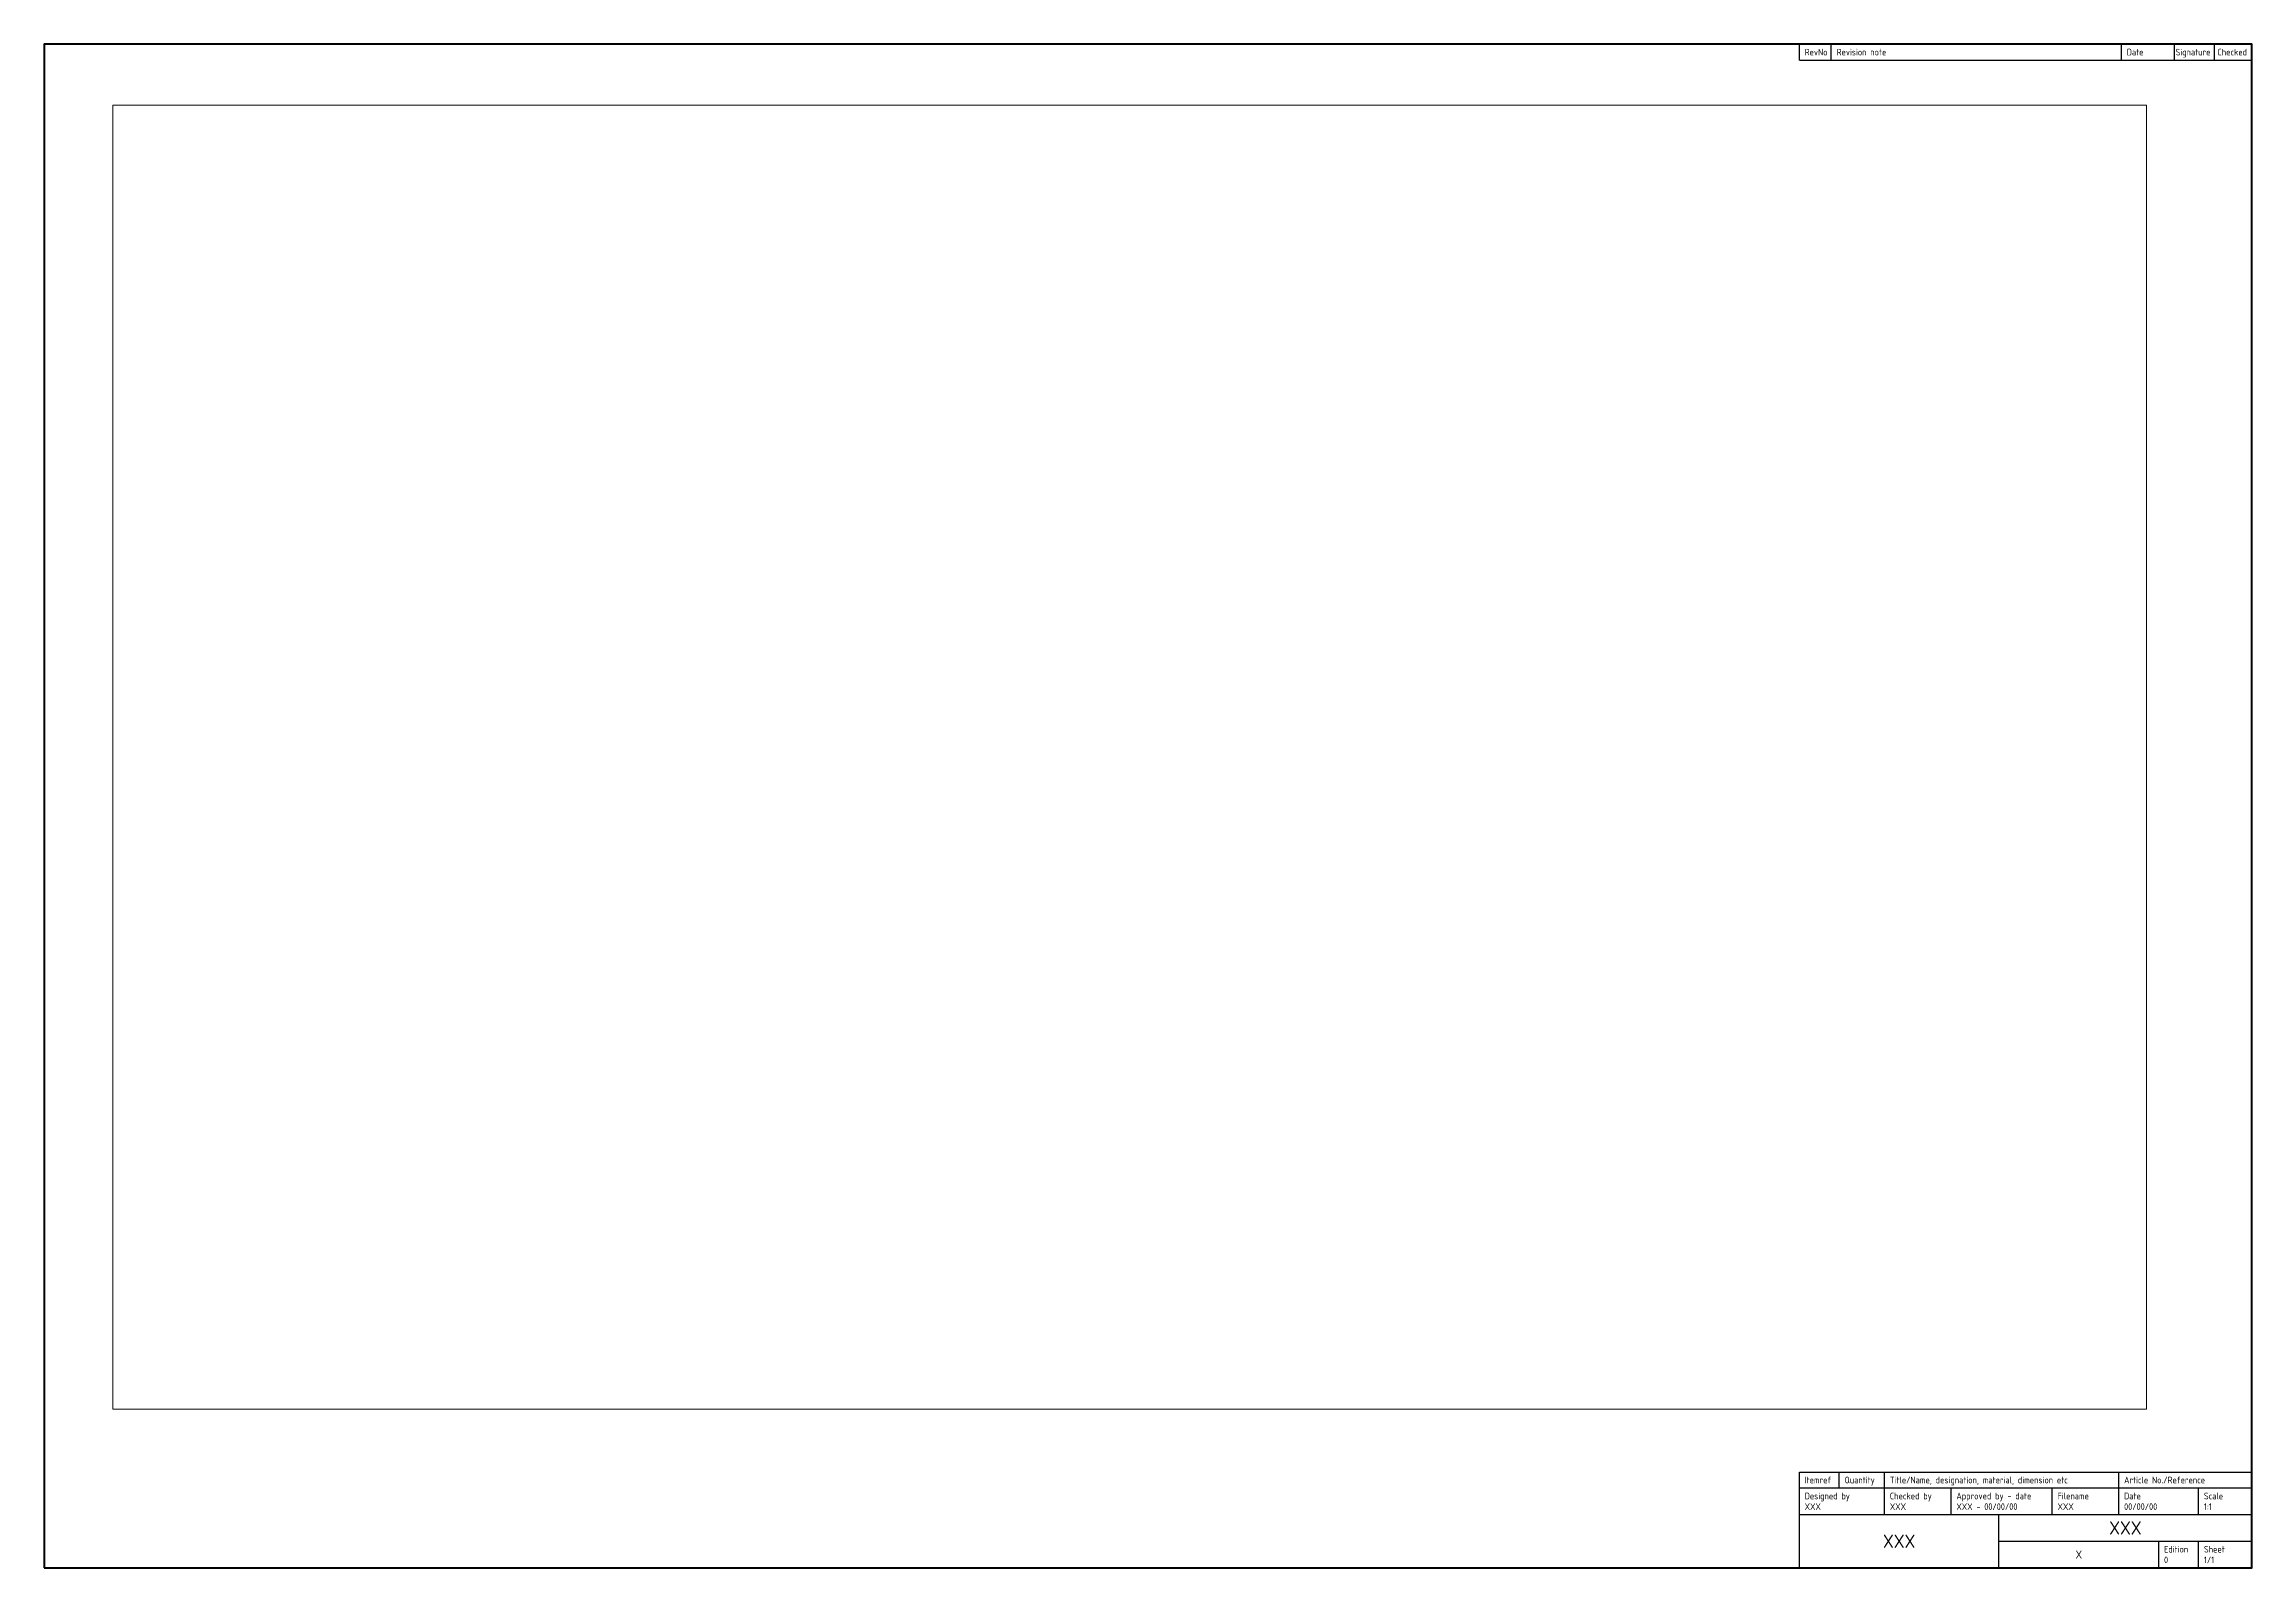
# Paper-space layout 'ISO A1' of a CAD drawing. Header units: millimetres. Extents: x 0 to 829, y 0 to 572.
import ezdxf
from ezdxf.enums import TextEntityAlignment as Align

# ---------------------------------------------------------------- set-up
doc = ezdxf.new("R2010")
doc.units = ezdxf.units.MM
doc.layers.add('Border', color=5, linetype='Continuous', lineweight=50)
doc.layers.add('Part', color=7, linetype='Continuous', lineweight=50)
for name, color, linetype in [('FRAME 025', 7, 'Continuous'), ('FRAME 050', 6, 'Continuous'), ('FRAME 070', 5, 'Continuous')]:
    doc.layers.add(name, color=color, linetype=linetype)
doc.layers.add('Viewports', color=8, linetype='Continuous', plot=False)
doc.styles.add('ISO Proportional', font='isocp')

# ---------------------------------------------------------------- blocks, each defined once
blk = doc.blocks.new('ISO A1 title block')
at = {"layer": 'Border'}
blk.add_lwpolyline([(0, 0), (829.41, 0), (829.41, 572.41), (0, 572.41)], close=True, dxfattribs=at)
at = {"layer": 'FRAME 070'}
for p, q in [((659.41, 566.41), (659.41, 572.41)), ((671.41, 566.41), (671.41, 572.41)), ((780.41, 566.41), (780.41, 572.41)), ((800.41, 566.41), (800.41, 572.41)), ((815.41, 566.41), (815.41, 572.41)), ((659.41, 566.41), (829.41, 566.41)), ((659.41, 30), (659.41, 36)), ((659.41, 36), (829.41, 36)), ((674.41, 30), (674.41, 36)), ((691.41, 30), (691.41, 36)), ((779.41, 30), (779.41, 36)), ((659.41, 0), (659.41, 30)), ((659.41, 30), (829.41, 30)), ((691.41, 20), (691.41, 30)), ((716.41, 20), (716.41, 30)), ((754.41, 20), (754.41, 30)), ((779.41, 20), (779.41, 30)), ((809.41, 20), (809.41, 30)), ((659.41, 20), (829.41, 20)), ((734.41, 0), (734.41, 20)), ((734.41, 10), (829.41, 10)), ((794.41, 0), (794.41, 10)), ((809.41, 0), (809.41, 10))]:
    blk.add_line(p, q, dxfattribs=at)
at = {"layer": 'FRAME 025', "style": 'ISO Proportional'}
for s, p in [('RevNo', (661.41, 569.41)), ('Revision note', (673.41, 569.41)), ('Date', (782.41, 569.41)), ('Signature', (800.77, 569.41)), ('Checked', (816.49, 569.41)), ('Itemref', (661.41, 33)), ('Quantity', (676.41, 33)), ('Title/Name, designation, material, dimension etc', (693.41, 33)), ('Article No./Reference', (781.41, 33)), ('Designed by', (661.41, 27)), ('Checked by', (693.41, 27)), ('Approved by - date', (718.41, 27)), ('Filename', (756.41, 27)), ('Date', (781.41, 27)), ('Scale', (811.41, 27)), ('Edition', (796.41, 7)), ('Sheet', (811.41, 7))]:
    blk.add_text(s, height=2.5, dxfattribs=at).set_placement(p, align=Align.MIDDLE_LEFT)
at = {"layer": 'FRAME 025', "style": 'ISO Proportional', "flags": 8}
for tag, p in [('DESIGNED_BY', (661.41, 23)), ('CHECKED_BY', (693.41, 23)), ('APPROVED_BY_DATE', (718.41, 23)), ('FILENAME', (756.41, 23)), ('DATE', (781.41, 23)), ('SCALE', (811.41, 23)), ('EDITION', (796.41, 3)), ('SHEET', (811.41, 3))]:
    blk.add_attdef(tag, text='', height=2.5, dxfattribs=at).set_placement(p, align=Align.MIDDLE_LEFT)
at = {"layer": 'FRAME 050', "style": 'ISO Proportional', "flags": 8}
for tag, height, p in [('TITLE', 5, (781.91, 15)), ('OWNER', 5, (696.91, 10)), ('DRAWING_NUMBER', 3, (764.41, 5))]:
    blk.add_attdef(tag, text='', height=height, dxfattribs=at).set_placement(p, align=Align.MIDDLE)

psp = doc.layouts.new('ISO A1')

# ---------------------------------------------------------------- block references
at = {"layer": 'Part'}
ref = psp.add_blockref('ISO A1 title block', (0, 0), dxfattribs=at)
ref.add_attrib('SCALE', '1:1', dxfattribs={"layer": 'FRAME 025', "height": 2.5, "style": 'ISO Proportional'}).set_placement((811.41, 23), align=Align.MIDDLE_LEFT)
ref.add_attrib('SHEET', '1/1', dxfattribs={"layer": 'FRAME 025', "height": 2.5, "style": 'ISO Proportional'}).set_placement((811.41, 3), align=Align.MIDDLE_LEFT)
ref.add_attrib('EDITION', '0', dxfattribs={"layer": 'FRAME 025', "height": 2.5, "style": 'ISO Proportional'}).set_placement((796.41, 3), align=Align.MIDDLE_LEFT)
ref.add_attrib('DATE', '00/00/00', dxfattribs={"layer": 'FRAME 025', "height": 2.5, "style": 'ISO Proportional'}).set_placement((781.41, 23), align=Align.MIDDLE_LEFT)
ref.add_attrib('TITLE', 'XXX', dxfattribs={"layer": 'FRAME 050', "height": 5, "style": 'ISO Proportional'}).set_placement((781.91, 15), align=Align.MIDDLE)
ref.add_attrib('APPROVED_BY_DATE', 'XXX - 00/00/00', dxfattribs={"layer": 'FRAME 025', "height": 2.5, "style": 'ISO Proportional'}).set_placement((718.41, 23), align=Align.MIDDLE_LEFT)
ref.add_attrib('DRAWING_NUMBER', 'X', dxfattribs={"layer": 'FRAME 050', "height": 3, "style": 'ISO Proportional'}).set_placement((764.41, 5), align=Align.MIDDLE)
ref.add_attrib('FILENAME', 'XXX', dxfattribs={"layer": 'FRAME 025', "height": 2.5, "style": 'ISO Proportional'}).set_placement((756.41, 23), align=Align.MIDDLE_LEFT)
ref.add_attrib('DESIGNED_BY', 'XXX', dxfattribs={"layer": 'FRAME 025', "height": 2.5, "style": 'ISO Proportional'}).set_placement((661.41, 23), align=Align.MIDDLE_LEFT)
ref.add_attrib('OWNER', 'XXX', dxfattribs={"layer": 'FRAME 050', "height": 5, "style": 'ISO Proportional'}).set_placement((696.91, 10), align=Align.MIDDLE)
ref.add_attrib('CHECKED_BY', 'XXX', dxfattribs={"layer": 'FRAME 025', "height": 2.5, "style": 'ISO Proportional'}).set_placement((693.41, 23), align=Align.MIDDLE_LEFT)

# ---------------------------------------------------------------- viewports
at = {"layer": 'Viewports'}
psp.add_viewport(center=(407.83, 304.52), size=(764.12, 489.9407), view_center_point=(353.25, 229.1), view_height=979.8814, dxfattribs=at)

doc.saveas('drawing.dxf')
